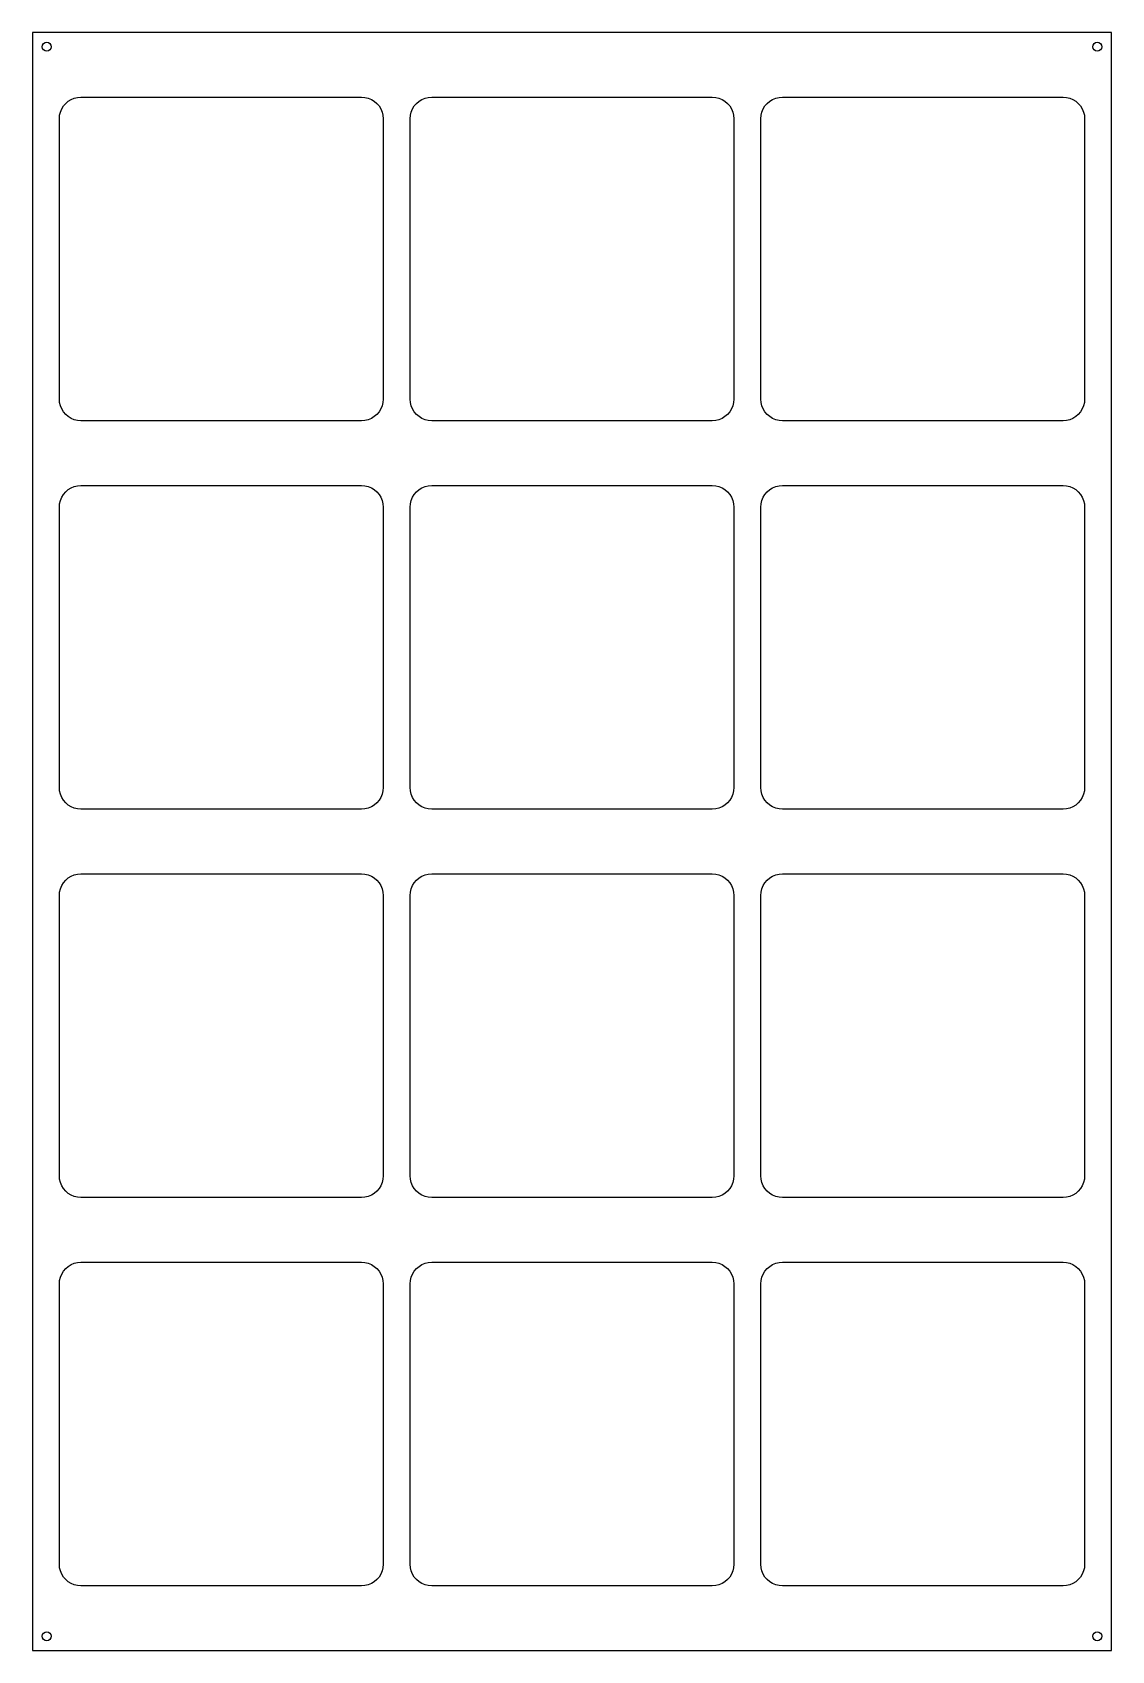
# Model space of a CAD drawing. Header units: millimetres. Extents: x 0 to 600, y 0 to 900.
import ezdxf

# ---------------------------------------------------------------- set-up
doc = ezdxf.new("R2010")
doc.units = ezdxf.units.MM
doc.layers.add('CUT', color=6, linetype='Continuous')
doc.layers.add('REG', color=7, linetype='Continuous')

msp = doc.modelspace()

# ---------------------------------------------------------------- linework, layer by layer
at = {"layer": 'CUT'}
for points in [[(15, 852), (15.15, 853.88), (15.59, 855.71), (16.31, 857.45), (17.29, 859.05), (18.51, 860.49), (19.95, 861.71), (21.55, 862.69), (23.29, 863.41), (25.12, 863.85), (27, 864), (183, 864), (184.88, 863.85), (186.71, 863.41), (188.45, 862.69), (190.05, 861.71), (191.49, 860.49), (192.71, 859.05), (193.69, 857.45), (194.41, 855.71), (194.85, 853.88), (195, 852), (195, 696), (194.85, 694.12), (194.41, 692.29), (193.69, 690.55), (192.71, 688.95), (191.49, 687.51), (190.05, 686.29), (188.45, 685.31), (186.71, 684.59), (184.88, 684.15), (183, 684), (27, 684), (25.12, 684.15), (23.29, 684.59), (21.55, 685.31), (19.95, 686.29), (18.51, 687.51), (17.29, 688.95), (16.31, 690.55), (15.59, 692.29), (15.15, 694.12), (15, 696)], [(210, 852), (210.15, 853.88), (210.59, 855.71), (211.31, 857.45), (212.29, 859.05), (213.51, 860.49), (214.95, 861.71), (216.55, 862.69), (218.29, 863.41), (220.12, 863.85), (222, 864), (378, 864), (379.88, 863.85), (381.71, 863.41), (383.45, 862.69), (385.05, 861.71), (386.49, 860.49), (387.71, 859.05), (388.69, 857.45), (389.41, 855.71), (389.85, 853.88), (390, 852), (390, 696), (389.85, 694.12), (389.41, 692.29), (388.69, 690.55), (387.71, 688.95), (386.49, 687.51), (385.05, 686.29), (383.45, 685.31), (381.71, 684.59), (379.88, 684.15), (378, 684), (222, 684), (220.12, 684.15), (218.29, 684.59), (216.55, 685.31), (214.95, 686.29), (213.51, 687.51), (212.29, 688.95), (211.31, 690.55), (210.59, 692.29), (210.15, 694.12), (210, 696)], [(405, 852), (405.15, 853.88), (405.59, 855.71), (406.31, 857.45), (407.29, 859.05), (408.51, 860.49), (409.95, 861.71), (411.55, 862.69), (413.29, 863.41), (415.12, 863.85), (417, 864), (573, 864), (574.88, 863.85), (576.71, 863.41), (578.45, 862.69), (580.05, 861.71), (581.49, 860.49), (582.71, 859.05), (583.69, 857.45), (584.41, 855.71), (584.85, 853.88), (585, 852), (585, 696), (584.85, 694.12), (584.41, 692.29), (583.69, 690.55), (582.71, 688.95), (581.49, 687.51), (580.05, 686.29), (578.45, 685.31), (576.71, 684.59), (574.88, 684.15), (573, 684), (417, 684), (415.12, 684.15), (413.29, 684.59), (411.55, 685.31), (409.95, 686.29), (408.51, 687.51), (407.29, 688.95), (406.31, 690.55), (405.59, 692.29), (405.15, 694.12), (405, 696)], [(15, 636), (15.15, 637.88), (15.59, 639.71), (16.31, 641.45), (17.29, 643.05), (18.51, 644.49), (19.95, 645.71), (21.55, 646.69), (23.29, 647.41), (25.12, 647.85), (27, 648), (183, 648), (184.88, 647.85), (186.71, 647.41), (188.45, 646.69), (190.05, 645.71), (191.49, 644.49), (192.71, 643.05), (193.69, 641.45), (194.41, 639.71), (194.85, 637.88), (195, 636), (195, 480), (194.85, 478.12), (194.41, 476.29), (193.69, 474.55), (192.71, 472.95), (191.49, 471.51), (190.05, 470.29), (188.45, 469.31), (186.71, 468.59), (184.88, 468.15), (183, 468), (27, 468), (25.12, 468.15), (23.29, 468.59), (21.55, 469.31), (19.95, 470.29), (18.51, 471.51), (17.29, 472.95), (16.31, 474.55), (15.59, 476.29), (15.15, 478.12), (15, 480)], [(210, 636), (210.15, 637.88), (210.59, 639.71), (211.31, 641.45), (212.29, 643.05), (213.51, 644.49), (214.95, 645.71), (216.55, 646.69), (218.29, 647.41), (220.12, 647.85), (222, 648), (378, 648), (379.88, 647.85), (381.71, 647.41), (383.45, 646.69), (385.05, 645.71), (386.49, 644.49), (387.71, 643.05), (388.69, 641.45), (389.41, 639.71), (389.85, 637.88), (390, 636), (390, 480), (389.85, 478.12), (389.41, 476.29), (388.69, 474.55), (387.71, 472.95), (386.49, 471.51), (385.05, 470.29), (383.45, 469.31), (381.71, 468.59), (379.88, 468.15), (378, 468), (222, 468), (220.12, 468.15), (218.29, 468.59), (216.55, 469.31), (214.95, 470.29), (213.51, 471.51), (212.29, 472.95), (211.31, 474.55), (210.59, 476.29), (210.15, 478.12), (210, 480)], [(405, 636), (405.15, 637.88), (405.59, 639.71), (406.31, 641.45), (407.29, 643.05), (408.51, 644.49), (409.95, 645.71), (411.55, 646.69), (413.29, 647.41), (415.12, 647.85), (417, 648), (573, 648), (574.88, 647.85), (576.71, 647.41), (578.45, 646.69), (580.05, 645.71), (581.49, 644.49), (582.71, 643.05), (583.69, 641.45), (584.41, 639.71), (584.85, 637.88), (585, 636), (585, 480), (584.85, 478.12), (584.41, 476.29), (583.69, 474.55), (582.71, 472.95), (581.49, 471.51), (580.05, 470.29), (578.45, 469.31), (576.71, 468.59), (574.88, 468.15), (573, 468), (417, 468), (415.12, 468.15), (413.29, 468.59), (411.55, 469.31), (409.95, 470.29), (408.51, 471.51), (407.29, 472.95), (406.31, 474.55), (405.59, 476.29), (405.15, 478.12), (405, 480)], [(15, 420), (15.15, 421.88), (15.59, 423.71), (16.31, 425.45), (17.29, 427.05), (18.51, 428.49), (19.95, 429.71), (21.55, 430.69), (23.29, 431.41), (25.12, 431.85), (27, 432), (183, 432), (184.88, 431.85), (186.71, 431.41), (188.45, 430.69), (190.05, 429.71), (191.49, 428.49), (192.71, 427.05), (193.69, 425.45), (194.41, 423.71), (194.85, 421.88), (195, 420), (195, 264), (194.85, 262.12), (194.41, 260.29), (193.69, 258.55), (192.71, 256.95), (191.49, 255.51), (190.05, 254.29), (188.45, 253.31), (186.71, 252.59), (184.88, 252.15), (183, 252), (27, 252), (25.12, 252.15), (23.29, 252.59), (21.55, 253.31), (19.95, 254.29), (18.51, 255.51), (17.29, 256.95), (16.31, 258.55), (15.59, 260.29), (15.15, 262.12), (15, 264)], [(210, 420), (210.15, 421.88), (210.59, 423.71), (211.31, 425.45), (212.29, 427.05), (213.51, 428.49), (214.95, 429.71), (216.55, 430.69), (218.29, 431.41), (220.12, 431.85), (222, 432), (378, 432), (379.88, 431.85), (381.71, 431.41), (383.45, 430.69), (385.05, 429.71), (386.49, 428.49), (387.71, 427.05), (388.69, 425.45), (389.41, 423.71), (389.85, 421.88), (390, 420), (390, 264), (389.85, 262.12), (389.41, 260.29), (388.69, 258.55), (387.71, 256.95), (386.49, 255.51), (385.05, 254.29), (383.45, 253.31), (381.71, 252.59), (379.88, 252.15), (378, 252), (222, 252), (220.12, 252.15), (218.29, 252.59), (216.55, 253.31), (214.95, 254.29), (213.51, 255.51), (212.29, 256.95), (211.31, 258.55), (210.59, 260.29), (210.15, 262.12), (210, 264)], [(405, 420), (405.15, 421.88), (405.59, 423.71), (406.31, 425.45), (407.29, 427.05), (408.51, 428.49), (409.95, 429.71), (411.55, 430.69), (413.29, 431.41), (415.12, 431.85), (417, 432), (573, 432), (574.88, 431.85), (576.71, 431.41), (578.45, 430.69), (580.05, 429.71), (581.49, 428.49), (582.71, 427.05), (583.69, 425.45), (584.41, 423.71), (584.85, 421.88), (585, 420), (585, 264), (584.85, 262.12), (584.41, 260.29), (583.69, 258.55), (582.71, 256.95), (581.49, 255.51), (580.05, 254.29), (578.45, 253.31), (576.71, 252.59), (574.88, 252.15), (573, 252), (417, 252), (415.12, 252.15), (413.29, 252.59), (411.55, 253.31), (409.95, 254.29), (408.51, 255.51), (407.29, 256.95), (406.31, 258.55), (405.59, 260.29), (405.15, 262.12), (405, 264)], [(15, 204), (15.15, 205.88), (15.59, 207.71), (16.31, 209.45), (17.29, 211.05), (18.51, 212.49), (19.95, 213.71), (21.55, 214.69), (23.29, 215.41), (25.12, 215.85), (27, 216), (183, 216), (184.88, 215.85), (186.71, 215.41), (188.45, 214.69), (190.05, 213.71), (191.49, 212.49), (192.71, 211.05), (193.69, 209.45), (194.41, 207.71), (194.85, 205.88), (195, 204), (195, 48), (194.85, 46.12), (194.41, 44.29), (193.69, 42.55), (192.71, 40.95), (191.49, 39.51), (190.05, 38.29), (188.45, 37.31), (186.71, 36.59), (184.88, 36.15), (183, 36), (27, 36), (25.12, 36.15), (23.29, 36.59), (21.55, 37.31), (19.95, 38.29), (18.51, 39.51), (17.29, 40.95), (16.31, 42.55), (15.59, 44.29), (15.15, 46.12), (15, 48)], [(210, 204), (210.15, 205.88), (210.59, 207.71), (211.31, 209.45), (212.29, 211.05), (213.51, 212.49), (214.95, 213.71), (216.55, 214.69), (218.29, 215.41), (220.12, 215.85), (222, 216), (378, 216), (379.88, 215.85), (381.71, 215.41), (383.45, 214.69), (385.05, 213.71), (386.49, 212.49), (387.71, 211.05), (388.69, 209.45), (389.41, 207.71), (389.85, 205.88), (390, 204), (390, 48), (389.85, 46.12), (389.41, 44.29), (388.69, 42.55), (387.71, 40.95), (386.49, 39.51), (385.05, 38.29), (383.45, 37.31), (381.71, 36.59), (379.88, 36.15), (378, 36), (222, 36), (220.12, 36.15), (218.29, 36.59), (216.55, 37.31), (214.95, 38.29), (213.51, 39.51), (212.29, 40.95), (211.31, 42.55), (210.59, 44.29), (210.15, 46.12), (210, 48)], [(405, 204), (405.15, 205.88), (405.59, 207.71), (406.31, 209.45), (407.29, 211.05), (408.51, 212.49), (409.95, 213.71), (411.55, 214.69), (413.29, 215.41), (415.12, 215.85), (417, 216), (573, 216), (574.88, 215.85), (576.71, 215.41), (578.45, 214.69), (580.05, 213.71), (581.49, 212.49), (582.71, 211.05), (583.69, 209.45), (584.41, 207.71), (584.85, 205.88), (585, 204), (585, 48), (584.85, 46.12), (584.41, 44.29), (583.69, 42.55), (582.71, 40.95), (581.49, 39.51), (580.05, 38.29), (578.45, 37.31), (576.71, 36.59), (574.88, 36.15), (573, 36), (417, 36), (415.12, 36.15), (413.29, 36.59), (411.55, 37.31), (409.95, 38.29), (408.51, 39.51), (407.29, 40.95), (406.31, 42.55), (405.59, 44.29), (405.15, 46.12), (405, 48)]]:
    msp.add_lwpolyline(points, close=True, dxfattribs=at)
at = {"layer": 'REG'}
msp.add_lwpolyline([(0, 0), (600, 0), (600, 900), (0, 900)], close=True, dxfattribs=at)
for centre in [(8, 892), (592, 892), (8, 8), (592, 8)]:
    msp.add_circle(centre, 2.5, dxfattribs=at)

doc.saveas('drawing.dxf')
